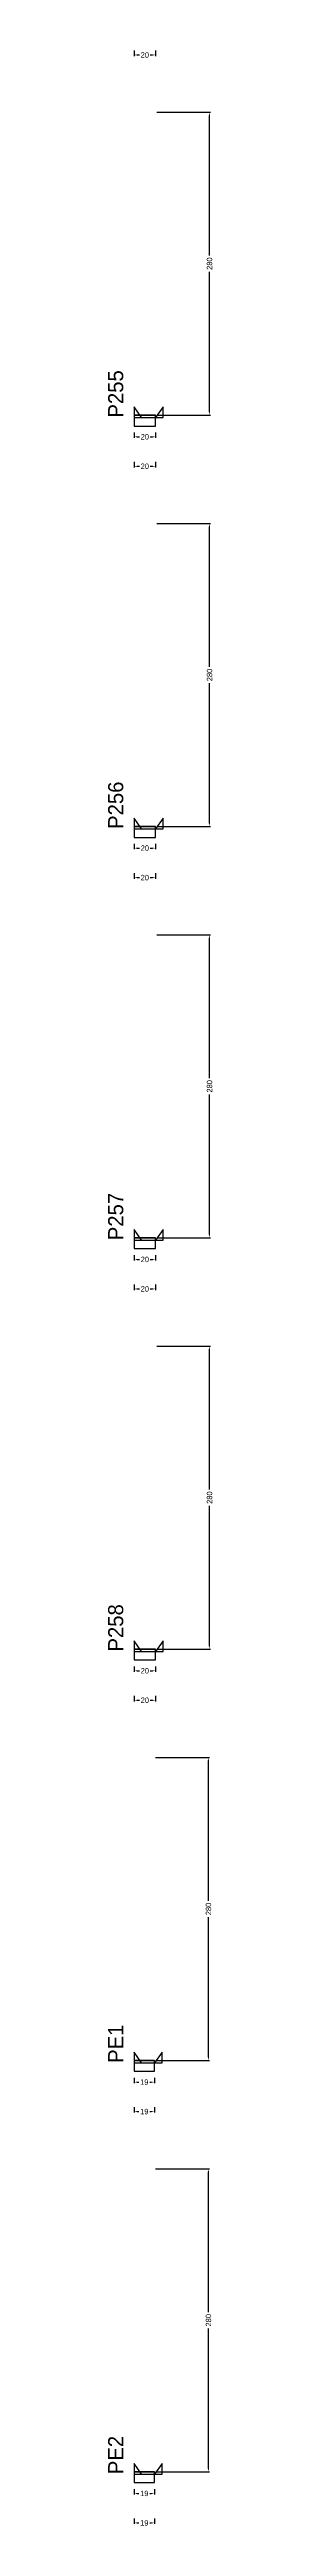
# Model space of a CAD drawing. Header units: centimetres. Extents: x -10500 to 4299, y -38766 to 295.
# Drawn here: x 3976 to 4073, y -38428 to -36140 of the extents above; entities that cross this region are included whole.
import ezdxf

# ---------------------------------------------------------------- set-up
doc = ezdxf.new("R2010")
doc.units = ezdxf.units.CM
for name, color, linetype in [('NOMENCLATURA', 7, 'Continuous'), ('SARR_2.2x10', 60, 'Continuous'), ('SARR_2.2x7', 40, 'Continuous')]:
    doc.layers.add(name, color=color, linetype=linetype)
doc.dimstyles.new('PAINEL-NOVA', dxfattribs={"dimtxt": 5, "dimasz": 3, "dimexe": 1, "dimexo": 1, "dimgap": 1, "dimtad": 1, "dimcen": 2.5, "dimazin": 3, "dimtfac": 1, "dimtmove": 0, "dimatfit": 3})

# ---------------------------------------------------------------- blocks, each defined once
blk = doc.blocks.new('_CLOSEDFILLED')
at = {"color": 0, "linetype": 'BYBLOCK'}
blk.add_solid([(-1, 0.16), (0, 0), (-1, -0.16)], dxfattribs=at)
blk = doc.blocks.new('*D2560')
for p, q in [((4000, -36141), (4000, -36146)), ((4003, -36145), (4005, -36145)), ((4015, -36145), (4017, -36145)), ((4020, -36141), (4020, -36146))]:
    blk.add_line(p, q)
at = {"layer": 'Defpoints'}
for p in [(4000, -36140), (4000, -36145), (4020, -36140)]:
    blk.add_point(p, dxfattribs=at)
at = {"layer": 'SARR_2.2x10', "xscale": 3, "yscale": 3, "rotation": 180}
blk.add_blockref('_CLOSEDFILLED', (4000, -36145), dxfattribs=at)
at = {"layer": 'SARR_2.2x10', "xscale": 3, "yscale": 3}
blk.add_blockref('_CLOSEDFILLED', (4020, -36145), dxfattribs=at)
at = {"layer": 'SARR_2.2x10', "insert": (4010, -36145), "char_height": 5, "attachment_point": 5}
blk.add_mtext('20', dxfattribs=at)
blk = doc.blocks.new('*D2581')
for p, q in [((4000, -36493.8), (4000, -36498.8)), ((4003, -36497.8), (4005, -36497.8)), ((4015, -36497.8), (4017, -36497.8)), ((4020, -36493.8), (4020, -36498.8))]:
    blk.add_line(p, q)
at = {"layer": 'Defpoints'}
for p in [(4000, -36492.8), (4000, -36497.8), (4020, -36492.8)]:
    blk.add_point(p, dxfattribs=at)
at = {"layer": 'SARR_2.2x10', "xscale": 3, "yscale": 3, "rotation": 180}
blk.add_blockref('_CLOSEDFILLED', (4000, -36497.8), dxfattribs=at)
at = {"layer": 'SARR_2.2x10', "xscale": 3, "yscale": 3}
blk.add_blockref('_CLOSEDFILLED', (4020, -36497.8), dxfattribs=at)
at = {"layer": 'SARR_2.2x10', "insert": (4010, -36497.8), "char_height": 5, "attachment_point": 5}
blk.add_mtext('20', dxfattribs=at)
blk = doc.blocks.new('*D2582')
for p, q in [((4021, -36197.8), (4071, -36197.8)), ((4070, -36330.3), (4070, -36200.8)), ((4070, -36474.8), (4070, -36345.3)), ((4021, -36477.8), (4071, -36477.8))]:
    blk.add_line(p, q)
at = {"layer": 'Defpoints'}
for p in [(4020, -36197.8), (4020, -36477.8), (4070, -36477.8)]:
    blk.add_point(p, dxfattribs=at)
at = {"layer": 'SARR_2.2x10', "xscale": 3, "yscale": 3}
for p, rotation in [((4070, -36197.8), 90), ((4070, -36477.8), 270)]:
    blk.add_blockref('_CLOSEDFILLED', p, dxfattribs=dict(at, rotation=rotation))
at = {"layer": 'SARR_2.2x10', "insert": (4070, -36337.8), "char_height": 5, "attachment_point": 5, "rotation": 90}
blk.add_mtext('280', dxfattribs=at)
blk = doc.blocks.new('*D2583')
for p, q in [((4021, -36197.8), (4071, -36197.8)), ((4070, -36330.3), (4070, -36200.8)), ((4070, -36474.8), (4070, -36345.3)), ((4021, -36477.8), (4071, -36477.8))]:
    blk.add_line(p, q)
at = {"layer": 'Defpoints'}
for p in [(4020, -36197.8), (4020, -36477.8), (4070, -36477.8)]:
    blk.add_point(p, dxfattribs=at)
at = {"layer": 'SARR_2.2x10', "xscale": 3, "yscale": 3}
for p, rotation in [((4070, -36197.8), 90), ((4070, -36477.8), 270)]:
    blk.add_blockref('_CLOSEDFILLED', p, dxfattribs=dict(at, rotation=rotation))
at = {"layer": 'SARR_2.2x10', "insert": (4070, -36337.8), "char_height": 5, "attachment_point": 5, "rotation": 90}
blk.add_mtext('280', dxfattribs=at)
blk = doc.blocks.new('*D2584')
for p, q in [((4021, -36197.8), (4071, -36197.8)), ((4070, -36330.3), (4070, -36200.8)), ((4070, -36474.8), (4070, -36345.3)), ((4021, -36477.8), (4071, -36477.8))]:
    blk.add_line(p, q)
at = {"layer": 'Defpoints'}
for p in [(4020, -36197.8), (4020, -36477.8), (4070, -36477.8)]:
    blk.add_point(p, dxfattribs=at)
at = {"layer": 'SARR_2.2x10', "xscale": 3, "yscale": 3}
for p, rotation in [((4070, -36197.8), 90), ((4070, -36477.8), 270)]:
    blk.add_blockref('_CLOSEDFILLED', p, dxfattribs=dict(at, rotation=rotation))
at = {"layer": 'SARR_2.2x10', "insert": (4070, -36337.8), "char_height": 5, "attachment_point": 5, "rotation": 90}
blk.add_mtext('280', dxfattribs=at)
blk = doc.blocks.new('*D2585')
for p, q in [((4021, -36197.8), (4071, -36197.8)), ((4070, -36330.3), (4070, -36200.8)), ((4070, -36474.8), (4070, -36345.3)), ((4021, -36477.8), (4071, -36477.8))]:
    blk.add_line(p, q)
at = {"layer": 'Defpoints'}
for p in [(4020, -36197.8), (4020, -36477.8), (4070, -36477.8)]:
    blk.add_point(p, dxfattribs=at)
at = {"layer": 'SARR_2.2x10', "xscale": 3, "yscale": 3}
for p, rotation in [((4070, -36197.8), 90), ((4070, -36477.8), 270)]:
    blk.add_blockref('_CLOSEDFILLED', p, dxfattribs=dict(at, rotation=rotation))
at = {"layer": 'SARR_2.2x10', "insert": (4070, -36337.8), "char_height": 5, "attachment_point": 5, "rotation": 90}
blk.add_mtext('280', dxfattribs=at)
blk = doc.blocks.new('*D2586')
for p, q in [((4000, -36521), (4000, -36526)), ((4003, -36525), (4005, -36525)), ((4015, -36525), (4017, -36525)), ((4020, -36521), (4020, -36526))]:
    blk.add_line(p, q)
at = {"layer": 'Defpoints'}
for p in [(4000, -36520), (4020, -36520), (4000, -36525)]:
    blk.add_point(p, dxfattribs=at)
at = {"layer": 'SARR_2.2x10', "xscale": 3, "yscale": 3, "rotation": 180}
blk.add_blockref('_CLOSEDFILLED', (4000, -36525), dxfattribs=at)
at = {"layer": 'SARR_2.2x10', "xscale": 3, "yscale": 3}
blk.add_blockref('_CLOSEDFILLED', (4020, -36525), dxfattribs=at)
at = {"layer": 'SARR_2.2x10', "insert": (4010, -36525), "char_height": 5, "attachment_point": 5}
blk.add_mtext('20', dxfattribs=at)
blk = doc.blocks.new('GRA-E')
at = {"layer": 'SARR_2.2x7'}
blk.add_lwpolyline([(0, 0), (7, 0), (0, 10)], close=True, dxfattribs=at)
blk = doc.blocks.new('GRA-D')
at = {"layer": 'SARR_2.2x7'}
blk.add_lwpolyline([(0, 0), (7, 0), (7, 10)], close=True, dxfattribs=at)
blk = doc.blocks.new('*D2607')
for p, q in [((4000, -36873.8), (4000, -36878.8)), ((4003, -36877.8), (4005, -36877.8)), ((4015, -36877.8), (4017, -36877.8)), ((4020, -36873.8), (4020, -36878.8))]:
    blk.add_line(p, q)
at = {"layer": 'Defpoints'}
for p in [(4000, -36872.8), (4000, -36877.8), (4020, -36872.8)]:
    blk.add_point(p, dxfattribs=at)
at = {"layer": 'SARR_2.2x10', "xscale": 3, "yscale": 3, "rotation": 180}
blk.add_blockref('_CLOSEDFILLED', (4000, -36877.8), dxfattribs=at)
at = {"layer": 'SARR_2.2x10', "xscale": 3, "yscale": 3}
blk.add_blockref('_CLOSEDFILLED', (4020, -36877.8), dxfattribs=at)
at = {"layer": 'SARR_2.2x10', "insert": (4010, -36877.8), "char_height": 5, "attachment_point": 5}
blk.add_mtext('20', dxfattribs=at)
blk = doc.blocks.new('*D2608')
for p, q in [((4021, -36577.8), (4071, -36577.8)), ((4070, -36710.3), (4070, -36580.8)), ((4070, -36854.8), (4070, -36725.3)), ((4021, -36857.8), (4071, -36857.8))]:
    blk.add_line(p, q)
at = {"layer": 'Defpoints'}
for p in [(4020, -36577.8), (4020, -36857.8), (4070, -36857.8)]:
    blk.add_point(p, dxfattribs=at)
at = {"layer": 'SARR_2.2x10', "xscale": 3, "yscale": 3}
for p, rotation in [((4070, -36577.8), 90), ((4070, -36857.8), 270)]:
    blk.add_blockref('_CLOSEDFILLED', p, dxfattribs=dict(at, rotation=rotation))
at = {"layer": 'SARR_2.2x10', "insert": (4070, -36717.8), "char_height": 5, "attachment_point": 5, "rotation": 90}
blk.add_mtext('280', dxfattribs=at)
blk = doc.blocks.new('*D2609')
for p, q in [((4021, -36577.8), (4071, -36577.8)), ((4070, -36710.3), (4070, -36580.8)), ((4070, -36854.8), (4070, -36725.3)), ((4021, -36857.8), (4071, -36857.8))]:
    blk.add_line(p, q)
at = {"layer": 'Defpoints'}
for p in [(4020, -36577.8), (4020, -36857.8), (4070, -36857.8)]:
    blk.add_point(p, dxfattribs=at)
at = {"layer": 'SARR_2.2x10', "xscale": 3, "yscale": 3}
for p, rotation in [((4070, -36577.8), 90), ((4070, -36857.8), 270)]:
    blk.add_blockref('_CLOSEDFILLED', p, dxfattribs=dict(at, rotation=rotation))
at = {"layer": 'SARR_2.2x10', "insert": (4070, -36717.8), "char_height": 5, "attachment_point": 5, "rotation": 90}
blk.add_mtext('280', dxfattribs=at)
blk = doc.blocks.new('*D2610')
for p, q in [((4021, -36577.8), (4071, -36577.8)), ((4070, -36710.3), (4070, -36580.8)), ((4070, -36854.8), (4070, -36725.3)), ((4021, -36857.8), (4071, -36857.8))]:
    blk.add_line(p, q)
at = {"layer": 'Defpoints'}
for p in [(4020, -36577.8), (4020, -36857.8), (4070, -36857.8)]:
    blk.add_point(p, dxfattribs=at)
at = {"layer": 'SARR_2.2x10', "xscale": 3, "yscale": 3}
for p, rotation in [((4070, -36577.8), 90), ((4070, -36857.8), 270)]:
    blk.add_blockref('_CLOSEDFILLED', p, dxfattribs=dict(at, rotation=rotation))
at = {"layer": 'SARR_2.2x10', "insert": (4070, -36717.8), "char_height": 5, "attachment_point": 5, "rotation": 90}
blk.add_mtext('280', dxfattribs=at)
blk = doc.blocks.new('*D2611')
for p, q in [((4021, -36577.8), (4071, -36577.8)), ((4070, -36710.3), (4070, -36580.8)), ((4070, -36854.8), (4070, -36725.3)), ((4021, -36857.8), (4071, -36857.8))]:
    blk.add_line(p, q)
at = {"layer": 'Defpoints'}
for p in [(4020, -36577.8), (4020, -36857.8), (4070, -36857.8)]:
    blk.add_point(p, dxfattribs=at)
at = {"layer": 'SARR_2.2x10', "xscale": 3, "yscale": 3}
for p, rotation in [((4070, -36577.8), 90), ((4070, -36857.8), 270)]:
    blk.add_blockref('_CLOSEDFILLED', p, dxfattribs=dict(at, rotation=rotation))
at = {"layer": 'SARR_2.2x10', "insert": (4070, -36717.8), "char_height": 5, "attachment_point": 5, "rotation": 90}
blk.add_mtext('280', dxfattribs=at)
blk = doc.blocks.new('*D2612')
for p, q in [((4000, -36901), (4000, -36906)), ((4003, -36905), (4005, -36905)), ((4015, -36905), (4017, -36905)), ((4020, -36901), (4020, -36906))]:
    blk.add_line(p, q)
at = {"layer": 'Defpoints'}
for p in [(4000, -36900), (4000, -36905), (4020, -36900)]:
    blk.add_point(p, dxfattribs=at)
at = {"layer": 'SARR_2.2x10', "xscale": 3, "yscale": 3, "rotation": 180}
blk.add_blockref('_CLOSEDFILLED', (4000, -36905), dxfattribs=at)
at = {"layer": 'SARR_2.2x10', "xscale": 3, "yscale": 3}
blk.add_blockref('_CLOSEDFILLED', (4020, -36905), dxfattribs=at)
at = {"layer": 'SARR_2.2x10', "insert": (4010, -36905), "char_height": 5, "attachment_point": 5}
blk.add_mtext('20', dxfattribs=at)
blk = doc.blocks.new('*D2633')
for p, q in [((4000, -37253.8), (4000, -37258.8)), ((4003, -37257.8), (4005, -37257.8)), ((4015, -37257.8), (4017, -37257.8)), ((4020, -37253.8), (4020, -37258.8))]:
    blk.add_line(p, q)
at = {"layer": 'Defpoints'}
for p in [(4000, -37252.8), (4020, -37252.8), (4000, -37257.8)]:
    blk.add_point(p, dxfattribs=at)
at = {"layer": 'SARR_2.2x10', "xscale": 3, "yscale": 3, "rotation": 180}
blk.add_blockref('_CLOSEDFILLED', (4000, -37257.8), dxfattribs=at)
at = {"layer": 'SARR_2.2x10', "xscale": 3, "yscale": 3}
blk.add_blockref('_CLOSEDFILLED', (4020, -37257.8), dxfattribs=at)
at = {"layer": 'SARR_2.2x10', "insert": (4010, -37257.8), "char_height": 5, "attachment_point": 5}
blk.add_mtext('20', dxfattribs=at)
blk = doc.blocks.new('*D2634')
for p, q in [((4021, -36957.8), (4071, -36957.8)), ((4070, -37090.3), (4070, -36960.8)), ((4070, -37234.8), (4070, -37105.3)), ((4021, -37237.8), (4071, -37237.8))]:
    blk.add_line(p, q)
at = {"layer": 'Defpoints'}
for p in [(4020, -36957.8), (4020, -37237.8), (4070, -37237.8)]:
    blk.add_point(p, dxfattribs=at)
at = {"layer": 'SARR_2.2x10', "xscale": 3, "yscale": 3}
for p, rotation in [((4070, -36957.8), 90), ((4070, -37237.8), 270)]:
    blk.add_blockref('_CLOSEDFILLED', p, dxfattribs=dict(at, rotation=rotation))
at = {"layer": 'SARR_2.2x10', "insert": (4070, -37097.8), "char_height": 5, "attachment_point": 5, "rotation": 90}
blk.add_mtext('280', dxfattribs=at)
blk = doc.blocks.new('*D2635')
for p, q in [((4021, -36957.8), (4071, -36957.8)), ((4070, -37090.3), (4070, -36960.8)), ((4070, -37234.8), (4070, -37105.3)), ((4021, -37237.8), (4071, -37237.8))]:
    blk.add_line(p, q)
at = {"layer": 'Defpoints'}
for p in [(4020, -36957.8), (4020, -37237.8), (4070, -37237.8)]:
    blk.add_point(p, dxfattribs=at)
at = {"layer": 'SARR_2.2x10', "xscale": 3, "yscale": 3}
for p, rotation in [((4070, -36957.8), 90), ((4070, -37237.8), 270)]:
    blk.add_blockref('_CLOSEDFILLED', p, dxfattribs=dict(at, rotation=rotation))
at = {"layer": 'SARR_2.2x10', "insert": (4070, -37097.8), "char_height": 5, "attachment_point": 5, "rotation": 90}
blk.add_mtext('280', dxfattribs=at)
blk = doc.blocks.new('*D2636')
for p, q in [((4021, -36957.8), (4071, -36957.8)), ((4070, -37090.3), (4070, -36960.8)), ((4070, -37234.8), (4070, -37105.3)), ((4021, -37237.8), (4071, -37237.8))]:
    blk.add_line(p, q)
at = {"layer": 'Defpoints'}
for p in [(4020, -36957.8), (4020, -37237.8), (4070, -37237.8)]:
    blk.add_point(p, dxfattribs=at)
at = {"layer": 'SARR_2.2x10', "xscale": 3, "yscale": 3}
for p, rotation in [((4070, -36957.8), 90), ((4070, -37237.8), 270)]:
    blk.add_blockref('_CLOSEDFILLED', p, dxfattribs=dict(at, rotation=rotation))
at = {"layer": 'SARR_2.2x10', "insert": (4070, -37097.8), "char_height": 5, "attachment_point": 5, "rotation": 90}
blk.add_mtext('280', dxfattribs=at)
blk = doc.blocks.new('*D2637')
for p, q in [((4021, -36957.8), (4071, -36957.8)), ((4070, -37090.3), (4070, -36960.8)), ((4070, -37234.8), (4070, -37105.3)), ((4021, -37237.8), (4071, -37237.8))]:
    blk.add_line(p, q)
at = {"layer": 'Defpoints'}
for p in [(4020, -36957.8), (4020, -37237.8), (4070, -37237.8)]:
    blk.add_point(p, dxfattribs=at)
at = {"layer": 'SARR_2.2x10', "xscale": 3, "yscale": 3}
for p, rotation in [((4070, -36957.8), 90), ((4070, -37237.8), 270)]:
    blk.add_blockref('_CLOSEDFILLED', p, dxfattribs=dict(at, rotation=rotation))
at = {"layer": 'SARR_2.2x10', "insert": (4070, -37097.8), "char_height": 5, "attachment_point": 5, "rotation": 90}
blk.add_mtext('280', dxfattribs=at)
blk = doc.blocks.new('*D2638')
for p, q in [((4000, -37281), (4000, -37286)), ((4003, -37285), (4005, -37285)), ((4015, -37285), (4017, -37285)), ((4020, -37281), (4020, -37286))]:
    blk.add_line(p, q)
at = {"layer": 'Defpoints'}
for p in [(4000, -37280), (4000, -37285), (4020, -37280)]:
    blk.add_point(p, dxfattribs=at)
at = {"layer": 'SARR_2.2x10', "xscale": 3, "yscale": 3, "rotation": 180}
blk.add_blockref('_CLOSEDFILLED', (4000, -37285), dxfattribs=at)
at = {"layer": 'SARR_2.2x10', "xscale": 3, "yscale": 3}
blk.add_blockref('_CLOSEDFILLED', (4020, -37285), dxfattribs=at)
at = {"layer": 'SARR_2.2x10', "insert": (4010, -37285), "char_height": 5, "attachment_point": 5}
blk.add_mtext('20', dxfattribs=at)
blk = doc.blocks.new('*D2659')
for p, q in [((4000, -37633.8), (4000, -37638.8)), ((4003, -37637.8), (4005, -37637.8)), ((4015, -37637.8), (4017, -37637.8)), ((4020, -37633.8), (4020, -37638.8))]:
    blk.add_line(p, q)
at = {"layer": 'Defpoints'}
for p in [(4000, -37632.8), (4000, -37637.8), (4020, -37632.8)]:
    blk.add_point(p, dxfattribs=at)
at = {"layer": 'SARR_2.2x10', "xscale": 3, "yscale": 3, "rotation": 180}
blk.add_blockref('_CLOSEDFILLED', (4000, -37637.8), dxfattribs=at)
at = {"layer": 'SARR_2.2x10', "xscale": 3, "yscale": 3}
blk.add_blockref('_CLOSEDFILLED', (4020, -37637.8), dxfattribs=at)
at = {"layer": 'SARR_2.2x10', "insert": (4010, -37637.8), "char_height": 5, "attachment_point": 5}
blk.add_mtext('20', dxfattribs=at)
blk = doc.blocks.new('*D2660')
for p, q in [((4021, -37337.8), (4071, -37337.8)), ((4070, -37470.3), (4070, -37340.8)), ((4070, -37614.8), (4070, -37485.3)), ((4021, -37617.8), (4071, -37617.8))]:
    blk.add_line(p, q)
at = {"layer": 'Defpoints'}
for p in [(4020, -37337.8), (4020, -37617.8), (4070, -37617.8)]:
    blk.add_point(p, dxfattribs=at)
at = {"layer": 'SARR_2.2x10', "xscale": 3, "yscale": 3}
for p, rotation in [((4070, -37337.8), 90), ((4070, -37617.8), 270)]:
    blk.add_blockref('_CLOSEDFILLED', p, dxfattribs=dict(at, rotation=rotation))
at = {"layer": 'SARR_2.2x10', "insert": (4070, -37477.8), "char_height": 5, "attachment_point": 5, "rotation": 90}
blk.add_mtext('280', dxfattribs=at)
blk = doc.blocks.new('*D2661')
for p, q in [((4021, -37337.8), (4071, -37337.8)), ((4070, -37470.3), (4070, -37340.8)), ((4070, -37614.8), (4070, -37485.3)), ((4021, -37617.8), (4071, -37617.8))]:
    blk.add_line(p, q)
at = {"layer": 'Defpoints'}
for p in [(4020, -37337.8), (4020, -37617.8), (4070, -37617.8)]:
    blk.add_point(p, dxfattribs=at)
at = {"layer": 'SARR_2.2x10', "xscale": 3, "yscale": 3}
for p, rotation in [((4070, -37337.8), 90), ((4070, -37617.8), 270)]:
    blk.add_blockref('_CLOSEDFILLED', p, dxfattribs=dict(at, rotation=rotation))
at = {"layer": 'SARR_2.2x10', "insert": (4070, -37477.8), "char_height": 5, "attachment_point": 5, "rotation": 90}
blk.add_mtext('280', dxfattribs=at)
blk = doc.blocks.new('*D2662')
for p, q in [((4021, -37337.8), (4071, -37337.8)), ((4070, -37470.3), (4070, -37340.8)), ((4070, -37614.8), (4070, -37485.3)), ((4021, -37617.8), (4071, -37617.8))]:
    blk.add_line(p, q)
at = {"layer": 'Defpoints'}
for p in [(4020, -37337.8), (4020, -37617.8), (4070, -37617.8)]:
    blk.add_point(p, dxfattribs=at)
at = {"layer": 'SARR_2.2x10', "xscale": 3, "yscale": 3}
for p, rotation in [((4070, -37337.8), 90), ((4070, -37617.8), 270)]:
    blk.add_blockref('_CLOSEDFILLED', p, dxfattribs=dict(at, rotation=rotation))
at = {"layer": 'SARR_2.2x10', "insert": (4070, -37477.8), "char_height": 5, "attachment_point": 5, "rotation": 90}
blk.add_mtext('280', dxfattribs=at)
blk = doc.blocks.new('*D2663')
for p, q in [((4021, -37337.8), (4071, -37337.8)), ((4070, -37470.3), (4070, -37340.8)), ((4070, -37614.8), (4070, -37485.3)), ((4021, -37617.8), (4071, -37617.8))]:
    blk.add_line(p, q)
at = {"layer": 'Defpoints'}
for p in [(4020, -37337.8), (4020, -37617.8), (4070, -37617.8)]:
    blk.add_point(p, dxfattribs=at)
at = {"layer": 'SARR_2.2x10', "xscale": 3, "yscale": 3}
for p, rotation in [((4070, -37337.8), 90), ((4070, -37617.8), 270)]:
    blk.add_blockref('_CLOSEDFILLED', p, dxfattribs=dict(at, rotation=rotation))
at = {"layer": 'SARR_2.2x10', "insert": (4070, -37477.8), "char_height": 5, "attachment_point": 5, "rotation": 90}
blk.add_mtext('280', dxfattribs=at)
blk = doc.blocks.new('*D2664')
for p, q in [((4000, -37661), (4000, -37666)), ((4003, -37665), (4005, -37665)), ((4015, -37665), (4017, -37665)), ((4020, -37661), (4020, -37666))]:
    blk.add_line(p, q)
at = {"layer": 'Defpoints'}
for p in [(4000, -37660), (4000, -37665), (4020, -37660)]:
    blk.add_point(p, dxfattribs=at)
at = {"layer": 'SARR_2.2x10', "xscale": 3, "yscale": 3, "rotation": 180}
blk.add_blockref('_CLOSEDFILLED', (4000, -37665), dxfattribs=at)
at = {"layer": 'SARR_2.2x10', "xscale": 3, "yscale": 3}
blk.add_blockref('_CLOSEDFILLED', (4020, -37665), dxfattribs=at)
at = {"layer": 'SARR_2.2x10', "insert": (4010, -37665), "char_height": 5, "attachment_point": 5}
blk.add_mtext('20', dxfattribs=at)
blk = doc.blocks.new('*D2685')
for p, q in [((4000, -38013.8), (4000, -38018.8)), ((4003, -38017.8), (4004.5, -38017.8)), ((4014.5, -38017.8), (4016, -38017.8)), ((4019, -38013.8), (4019, -38018.8))]:
    blk.add_line(p, q)
at = {"layer": 'Defpoints'}
for p in [(4000, -38012.8), (4000, -38017.8), (4019, -38012.8)]:
    blk.add_point(p, dxfattribs=at)
at = {"layer": 'SARR_2.2x10', "xscale": 3, "yscale": 3, "rotation": 180}
blk.add_blockref('_CLOSEDFILLED', (4000, -38017.8), dxfattribs=at)
at = {"layer": 'SARR_2.2x10', "xscale": 3, "yscale": 3}
blk.add_blockref('_CLOSEDFILLED', (4019, -38017.8), dxfattribs=at)
at = {"layer": 'SARR_2.2x10', "insert": (4009.5, -38017.8), "char_height": 5, "attachment_point": 5}
blk.add_mtext('19', dxfattribs=at)
blk = doc.blocks.new('*D2686')
for p, q in [((4020, -37717.8), (4070, -37717.8)), ((4069, -37850.3), (4069, -37720.8)), ((4069, -37994.8), (4069, -37865.3)), ((4020, -37997.8), (4070, -37997.8))]:
    blk.add_line(p, q)
at = {"layer": 'Defpoints'}
for p in [(4019, -37717.8), (4019, -37997.8), (4069, -37997.8)]:
    blk.add_point(p, dxfattribs=at)
at = {"layer": 'SARR_2.2x10', "xscale": 3, "yscale": 3}
for p, rotation in [((4069, -37717.8), 90), ((4069, -37997.8), 270)]:
    blk.add_blockref('_CLOSEDFILLED', p, dxfattribs=dict(at, rotation=rotation))
at = {"layer": 'SARR_2.2x10', "insert": (4069, -37857.8), "char_height": 5, "attachment_point": 5, "rotation": 90}
blk.add_mtext('280', dxfattribs=at)
blk = doc.blocks.new('*D2687')
for p, q in [((4020, -37717.8), (4070, -37717.8)), ((4069, -37850.3), (4069, -37720.8)), ((4069, -37994.8), (4069, -37865.3)), ((4020, -37997.8), (4070, -37997.8))]:
    blk.add_line(p, q)
at = {"layer": 'Defpoints'}
for p in [(4019, -37717.8), (4019, -37997.8), (4069, -37997.8)]:
    blk.add_point(p, dxfattribs=at)
at = {"layer": 'SARR_2.2x10', "xscale": 3, "yscale": 3}
for p, rotation in [((4069, -37717.8), 90), ((4069, -37997.8), 270)]:
    blk.add_blockref('_CLOSEDFILLED', p, dxfattribs=dict(at, rotation=rotation))
at = {"layer": 'SARR_2.2x10', "insert": (4069, -37857.8), "char_height": 5, "attachment_point": 5, "rotation": 90}
blk.add_mtext('280', dxfattribs=at)
blk = doc.blocks.new('*D2688')
for p, q in [((4020, -37717.8), (4070, -37717.8)), ((4069, -37850.3), (4069, -37720.8)), ((4069, -37994.8), (4069, -37865.3)), ((4020, -37997.8), (4070, -37997.8))]:
    blk.add_line(p, q)
at = {"layer": 'Defpoints'}
for p in [(4019, -37717.8), (4019, -37997.8), (4069, -37997.8)]:
    blk.add_point(p, dxfattribs=at)
at = {"layer": 'SARR_2.2x10', "xscale": 3, "yscale": 3}
for p, rotation in [((4069, -37717.8), 90), ((4069, -37997.8), 270)]:
    blk.add_blockref('_CLOSEDFILLED', p, dxfattribs=dict(at, rotation=rotation))
at = {"layer": 'SARR_2.2x10', "insert": (4069, -37857.8), "char_height": 5, "attachment_point": 5, "rotation": 90}
blk.add_mtext('280', dxfattribs=at)
blk = doc.blocks.new('*D2689')
for p, q in [((4020, -37717.8), (4070, -37717.8)), ((4069, -37850.3), (4069, -37720.8)), ((4069, -37994.8), (4069, -37865.3)), ((4020, -37997.8), (4070, -37997.8))]:
    blk.add_line(p, q)
at = {"layer": 'Defpoints'}
for p in [(4019, -37717.8), (4019, -37997.8), (4069, -37997.8)]:
    blk.add_point(p, dxfattribs=at)
at = {"layer": 'SARR_2.2x10', "xscale": 3, "yscale": 3}
for p, rotation in [((4069, -37717.8), 90), ((4069, -37997.8), 270)]:
    blk.add_blockref('_CLOSEDFILLED', p, dxfattribs=dict(at, rotation=rotation))
at = {"layer": 'SARR_2.2x10', "insert": (4069, -37857.8), "char_height": 5, "attachment_point": 5, "rotation": 90}
blk.add_mtext('280', dxfattribs=at)
blk = doc.blocks.new('*D2690')
for p, q in [((4000, -38041), (4000, -38046)), ((4003, -38045), (4004.5, -38045)), ((4014.5, -38045), (4016, -38045)), ((4019, -38041), (4019, -38046))]:
    blk.add_line(p, q)
at = {"layer": 'Defpoints'}
for p in [(4000, -38040), (4000, -38045), (4019, -38040)]:
    blk.add_point(p, dxfattribs=at)
at = {"layer": 'SARR_2.2x10', "xscale": 3, "yscale": 3, "rotation": 180}
blk.add_blockref('_CLOSEDFILLED', (4000, -38045), dxfattribs=at)
at = {"layer": 'SARR_2.2x10', "xscale": 3, "yscale": 3}
blk.add_blockref('_CLOSEDFILLED', (4019, -38045), dxfattribs=at)
at = {"layer": 'SARR_2.2x10', "insert": (4009.5, -38045), "char_height": 5, "attachment_point": 5}
blk.add_mtext('19', dxfattribs=at)
blk = doc.blocks.new('*D2711')
for p, q in [((4000, -38393.8), (4000, -38398.8)), ((4019, -38393.8), (4019, -38398.8)), ((4003, -38397.8), (4004.5, -38397.8)), ((4014.5, -38397.8), (4016, -38397.8))]:
    blk.add_line(p, q)
at = {"layer": 'Defpoints'}
for p in [(4000, -38392.8), (4019, -38392.8), (4000, -38397.8)]:
    blk.add_point(p, dxfattribs=at)
at = {"layer": 'SARR_2.2x10', "xscale": 3, "yscale": 3, "rotation": 180}
blk.add_blockref('_CLOSEDFILLED', (4000, -38397.8), dxfattribs=at)
at = {"layer": 'SARR_2.2x10', "xscale": 3, "yscale": 3}
blk.add_blockref('_CLOSEDFILLED', (4019, -38397.8), dxfattribs=at)
at = {"layer": 'SARR_2.2x10', "insert": (4009.5, -38397.8), "char_height": 5, "attachment_point": 5}
blk.add_mtext('19', dxfattribs=at)
blk = doc.blocks.new('*D2712')
for p, q in [((4020, -38097.8), (4070, -38097.8)), ((4069, -38230.3), (4069, -38100.8)), ((4069, -38374.8), (4069, -38245.3)), ((4020, -38377.8), (4070, -38377.8))]:
    blk.add_line(p, q)
at = {"layer": 'Defpoints'}
for p in [(4019, -38097.8), (4019, -38377.8), (4069, -38377.8)]:
    blk.add_point(p, dxfattribs=at)
at = {"layer": 'SARR_2.2x10', "xscale": 3, "yscale": 3}
for p, rotation in [((4069, -38097.8), 90), ((4069, -38377.8), 270)]:
    blk.add_blockref('_CLOSEDFILLED', p, dxfattribs=dict(at, rotation=rotation))
at = {"layer": 'SARR_2.2x10', "insert": (4069, -38237.8), "char_height": 5, "attachment_point": 5, "rotation": 90}
blk.add_mtext('280', dxfattribs=at)
blk = doc.blocks.new('*D2713')
for p, q in [((4020, -38097.8), (4070, -38097.8)), ((4069, -38230.3), (4069, -38100.8)), ((4069, -38374.8), (4069, -38245.3)), ((4020, -38377.8), (4070, -38377.8))]:
    blk.add_line(p, q)
at = {"layer": 'Defpoints'}
for p in [(4019, -38097.8), (4019, -38377.8), (4069, -38377.8)]:
    blk.add_point(p, dxfattribs=at)
at = {"layer": 'SARR_2.2x10', "xscale": 3, "yscale": 3}
for p, rotation in [((4069, -38097.8), 90), ((4069, -38377.8), 270)]:
    blk.add_blockref('_CLOSEDFILLED', p, dxfattribs=dict(at, rotation=rotation))
at = {"layer": 'SARR_2.2x10', "insert": (4069, -38237.8), "char_height": 5, "attachment_point": 5, "rotation": 90}
blk.add_mtext('280', dxfattribs=at)
blk = doc.blocks.new('*D2714')
for p, q in [((4020, -38097.8), (4070, -38097.8)), ((4069, -38230.3), (4069, -38100.8)), ((4069, -38374.8), (4069, -38245.3)), ((4020, -38377.8), (4070, -38377.8))]:
    blk.add_line(p, q)
at = {"layer": 'Defpoints'}
for p in [(4019, -38097.8), (4019, -38377.8), (4069, -38377.8)]:
    blk.add_point(p, dxfattribs=at)
at = {"layer": 'SARR_2.2x10', "xscale": 3, "yscale": 3}
for p, rotation in [((4069, -38097.8), 90), ((4069, -38377.8), 270)]:
    blk.add_blockref('_CLOSEDFILLED', p, dxfattribs=dict(at, rotation=rotation))
at = {"layer": 'SARR_2.2x10', "insert": (4069, -38237.8), "char_height": 5, "attachment_point": 5, "rotation": 90}
blk.add_mtext('280', dxfattribs=at)
blk = doc.blocks.new('*D2715')
for p, q in [((4020, -38097.8), (4070, -38097.8)), ((4069, -38230.3), (4069, -38100.8)), ((4069, -38374.8), (4069, -38245.3)), ((4020, -38377.8), (4070, -38377.8))]:
    blk.add_line(p, q)
at = {"layer": 'Defpoints'}
for p in [(4019, -38097.8), (4019, -38377.8), (4069, -38377.8)]:
    blk.add_point(p, dxfattribs=at)
at = {"layer": 'SARR_2.2x10', "xscale": 3, "yscale": 3}
for p, rotation in [((4069, -38097.8), 90), ((4069, -38377.8), 270)]:
    blk.add_blockref('_CLOSEDFILLED', p, dxfattribs=dict(at, rotation=rotation))
at = {"layer": 'SARR_2.2x10', "insert": (4069, -38237.8), "char_height": 5, "attachment_point": 5, "rotation": 90}
blk.add_mtext('280', dxfattribs=at)
blk = doc.blocks.new('*D2716')
for p, q in [((4000, -38421), (4000, -38426)), ((4003, -38425), (4004.5, -38425)), ((4014.5, -38425), (4016, -38425)), ((4019, -38421), (4019, -38426))]:
    blk.add_line(p, q)
at = {"layer": 'Defpoints'}
for p in [(4000, -38420), (4019, -38420), (4000, -38425)]:
    blk.add_point(p, dxfattribs=at)
at = {"layer": 'SARR_2.2x10', "xscale": 3, "yscale": 3, "rotation": 180}
blk.add_blockref('_CLOSEDFILLED', (4000, -38425), dxfattribs=at)
at = {"layer": 'SARR_2.2x10', "xscale": 3, "yscale": 3}
blk.add_blockref('_CLOSEDFILLED', (4019, -38425), dxfattribs=at)
at = {"layer": 'SARR_2.2x10', "insert": (4009.5, -38425), "char_height": 5, "attachment_point": 5}
blk.add_mtext('19', dxfattribs=at)

msp = doc.modelspace()

# ---------------------------------------------------------------- linework, layer by layer
at = {"layer": 'SARR_2.2x10'}
for p, q in [((4020, -36477.8), (4000, -36477.8)), ((4000, -36477.8), (4000, -36487.8)), ((4000, -36487.8), (4020, -36487.8)), ((4020, -36487.8), (4020, -36477.8)), ((4020, -36857.8), (4000, -36857.8)), ((4000, -36857.8), (4000, -36867.8)), ((4020, -36867.8), (4020, -36857.8)), ((4000, -36867.8), (4020, -36867.8)), ((4020, -37237.8), (4000, -37237.8)), ((4000, -37237.8), (4000, -37247.8)), ((4000, -37247.8), (4020, -37247.8)), ((4020, -37247.8), (4020, -37237.8)), ((4020, -37617.8), (4000, -37617.8)), ((4000, -37617.8), (4000, -37627.8)), ((4020, -37627.8), (4020, -37617.8)), ((4000, -37627.8), (4020, -37627.8)), ((4019, -37997.8), (4000, -37997.8)), ((4000, -37997.8), (4000, -38007.8)), ((4000, -38007.8), (4019, -38007.8)), ((4019, -38007.8), (4019, -37997.8)), ((4019, -38377.8), (4000, -38377.8)), ((4000, -38377.8), (4000, -38387.8)), ((4000, -38387.8), (4019, -38387.8)), ((4019, -38387.8), (4019, -38377.8))]:
    msp.add_line(p, q, dxfattribs=at)
at = {"layer": 'SARR_2.2x7'}
for p, q in [((4020, -36477.8), (4000, -36477.8)), ((4000, -36477.8), (4000, -36480)), ((4000, -36477.8), (4007, -36477.8)), ((4000, -36477.8), (4007, -36477.8)), ((4000, -36477.8), (4007, -36477.8)), ((4000, -36477.8), (4007, -36477.8)), ((4000, -36480), (4020, -36480)), ((4007, -36477.8), (4020, -36477.8)), ((4007, -36477.8), (4020, -36477.8)), ((4007, -36477.8), (4020, -36477.8)), ((4007, -36477.8), (4020, -36477.8)), ((4020, -36480), (4020, -36477.8)), ((4020, -36857.8), (4000, -36857.8)), ((4000, -36857.8), (4000, -36860)), ((4000, -36857.8), (4007, -36857.8)), ((4000, -36857.8), (4007, -36857.8)), ((4000, -36857.8), (4007, -36857.8)), ((4000, -36857.8), (4007, -36857.8)), ((4000, -36860), (4020, -36860)), ((4007, -36857.8), (4020, -36857.8)), ((4007, -36857.8), (4020, -36857.8)), ((4007, -36857.8), (4020, -36857.8)), ((4007, -36857.8), (4020, -36857.8)), ((4020, -36860), (4020, -36857.8)), ((4020, -37237.8), (4000, -37237.8)), ((4000, -37237.8), (4000, -37240)), ((4000, -37237.8), (4007, -37237.8)), ((4000, -37237.8), (4007, -37237.8)), ((4000, -37237.8), (4007, -37237.8)), ((4000, -37237.8), (4007, -37237.8)), ((4000, -37240), (4020, -37240)), ((4007, -37237.8), (4020, -37237.8)), ((4007, -37237.8), (4020, -37237.8)), ((4007, -37237.8), (4020, -37237.8)), ((4007, -37237.8), (4020, -37237.8)), ((4020, -37240), (4020, -37237.8)), ((4020, -37617.8), (4000, -37617.8)), ((4000, -37617.8), (4000, -37620)), ((4000, -37617.8), (4007, -37617.8)), ((4000, -37617.8), (4007, -37617.8)), ((4000, -37617.8), (4007, -37617.8)), ((4000, -37617.8), (4007, -37617.8)), ((4007, -37617.8), (4020, -37617.8)), ((4007, -37617.8), (4020, -37617.8)), ((4007, -37617.8), (4020, -37617.8)), ((4007, -37617.8), (4020, -37617.8)), ((4020, -37620), (4020, -37617.8)), ((4000, -37620), (4020, -37620)), ((4019, -37997.8), (4000, -37997.8)), ((4000, -37997.8), (4000, -38000)), ((4000, -37997.8), (4007, -37997.8)), ((4000, -37997.8), (4007, -37997.8)), ((4000, -37997.8), (4007, -37997.8)), ((4000, -37997.8), (4007, -37997.8)), ((4000, -38000), (4019, -38000)), ((4007, -37997.8), (4019, -37997.8)), ((4007, -37997.8), (4019, -37997.8)), ((4007, -37997.8), (4019, -37997.8)), ((4007, -37997.8), (4019, -37997.8)), ((4019, -38000), (4019, -37997.8)), ((4019, -38377.8), (4000, -38377.8)), ((4000, -38377.8), (4000, -38380)), ((4000, -38377.8), (4007, -38377.8)), ((4000, -38377.8), (4007, -38377.8)), ((4000, -38377.8), (4007, -38377.8)), ((4000, -38377.8), (4007, -38377.8)), ((4000, -38380), (4019, -38380)), ((4007, -38377.8), (4019, -38377.8)), ((4007, -38377.8), (4019, -38377.8)), ((4007, -38377.8), (4019, -38377.8)), ((4007, -38377.8), (4019, -38377.8)), ((4019, -38380), (4019, -38377.8))]:
    msp.add_line(p, q, dxfattribs=at)

# ---------------------------------------------------------------- block references
for name, p in [('GRA-E', (4000, -36480)), ('GRA-D', (4020, -36480)), ('GRA-E', (4000, -36860)), ('GRA-D', (4020, -36860)), ('GRA-E', (4000, -37240)), ('GRA-D', (4020, -37240)), ('GRA-E', (4000, -37620)), ('GRA-D', (4020, -37620)), ('GRA-E', (4000, -38000)), ('GRA-D', (4019, -38000)), ('GRA-E', (4000, -38380)), ('GRA-D', (4019, -38380))]:
    msp.add_blockref(name, p, dxfattribs=at)

# ---------------------------------------------------------------- texts
at = {"layer": 'NOMENCLATURA'}
for s, p in [('P255', (3990, -36480)), ('P256', (3990, -36860)), ('P257', (3990, -37240)), ('P258', (3990, -37620)), ('PE1', (3990, -38000)), ('PE2', (3990, -38380))]:
    msp.add_text(s, height=14, rotation=90, dxfattribs=at).set_placement(p)

# ---------------------------------------------------------------- dimensions: what is measured, and where the dimension line sits
at = {"layer": 'SARR_2.2x10'}
for base, p1, p2, picture, middle in [((4000, -36145), (4000, -36140), (4020, -36140), '*D2560', (4010, -36145)), ((4000, -36497.8), (4000, -36492.8), (4020, -36492.8), '*D2581', (4010, -36497.8)), ((4000, -36525), (4000, -36520), (4020, -36520), '*D2586', (4010, -36525)), ((4000, -36877.8), (4000, -36872.8), (4020, -36872.8), '*D2607', (4010, -36877.8)), ((4000, -36905), (4000, -36900), (4020, -36900), '*D2612', (4010, -36905)), ((4000, -37257.8), (4000, -37252.8), (4020, -37252.8), '*D2633', (4010, -37257.8)), ((4000, -37285), (4000, -37280), (4020, -37280), '*D2638', (4010, -37285)), ((4000, -37637.8), (4000, -37632.8), (4020, -37632.8), '*D2659', (4010, -37637.8)), ((4000, -37665), (4000, -37660), (4020, -37660), '*D2664', (4010, -37665)), ((4000, -38017.8), (4000, -38012.8), (4019, -38012.8), '*D2685', (4009.5, -38017.8)), ((4000, -38045), (4000, -38040), (4019, -38040), '*D2690', (4009.5, -38045)), ((4000, -38397.8), (4000, -38392.8), (4019, -38392.8), '*D2711', (4009.5, -38397.8)), ((4000, -38425), (4000, -38420), (4019, -38420), '*D2716', (4009.5, -38425))]:
    dim = msp.add_linear_dim(base=base, p1=p1, p2=p2, dimstyle='PAINEL-NOVA', dxfattribs=at)
    dim.commit()
    dim.dimension.update_dxf_attribs({"geometry": picture, "text_midpoint": middle})
for base, p1, p2, picture, middle in [((4070, -36477.8), (4020, -36477.8), (4020, -36197.8), '*D2582', (4070, -36337.8)), ((4070, -36477.8), (4020, -36477.8), (4020, -36197.8), '*D2583', (4070, -36337.8)), ((4070, -36477.8), (4020, -36477.8), (4020, -36197.8), '*D2584', (4070, -36337.8)), ((4070, -36477.8), (4020, -36477.8), (4020, -36197.8), '*D2585', (4070, -36337.8)), ((4070, -36857.8), (4020, -36857.8), (4020, -36577.8), '*D2608', (4070, -36717.8)), ((4070, -36857.8), (4020, -36857.8), (4020, -36577.8), '*D2609', (4070, -36717.8)), ((4070, -36857.8), (4020, -36857.8), (4020, -36577.8), '*D2610', (4070, -36717.8)), ((4070, -36857.8), (4020, -36857.8), (4020, -36577.8), '*D2611', (4070, -36717.8)), ((4070, -37237.8), (4020, -37237.8), (4020, -36957.8), '*D2634', (4070, -37097.8)), ((4070, -37237.8), (4020, -37237.8), (4020, -36957.8), '*D2635', (4070, -37097.8)), ((4070, -37237.8), (4020, -37237.8), (4020, -36957.8), '*D2636', (4070, -37097.8)), ((4070, -37237.8), (4020, -37237.8), (4020, -36957.8), '*D2637', (4070, -37097.8)), ((4070, -37617.8), (4020, -37617.8), (4020, -37337.8), '*D2660', (4070, -37477.8)), ((4070, -37617.8), (4020, -37617.8), (4020, -37337.8), '*D2661', (4070, -37477.8)), ((4070, -37617.8), (4020, -37617.8), (4020, -37337.8), '*D2662', (4070, -37477.8)), ((4070, -37617.8), (4020, -37617.8), (4020, -37337.8), '*D2663', (4070, -37477.8)), ((4069, -37997.8), (4019, -37997.8), (4019, -37717.8), '*D2686', (4069, -37857.8)), ((4069, -37997.8), (4019, -37997.8), (4019, -37717.8), '*D2687', (4069, -37857.8)), ((4069, -37997.8), (4019, -37997.8), (4019, -37717.8), '*D2688', (4069, -37857.8)), ((4069, -37997.8), (4019, -37997.8), (4019, -37717.8), '*D2689', (4069, -37857.8)), ((4069, -38377.8), (4019, -38377.8), (4019, -38097.8), '*D2712', (4069, -38237.8)), ((4069, -38377.8), (4019, -38377.8), (4019, -38097.8), '*D2713', (4069, -38237.8)), ((4069, -38377.8), (4019, -38377.8), (4019, -38097.8), '*D2714', (4069, -38237.8)), ((4069, -38377.8), (4019, -38377.8), (4019, -38097.8), '*D2715', (4069, -38237.8))]:
    dim = msp.add_linear_dim(base=base, p1=p1, p2=p2, angle=90, dimstyle='PAINEL-NOVA', dxfattribs=at)
    dim.commit()
    dim.dimension.update_dxf_attribs({"geometry": picture, "text_midpoint": middle})

doc.saveas('drawing.dxf')
